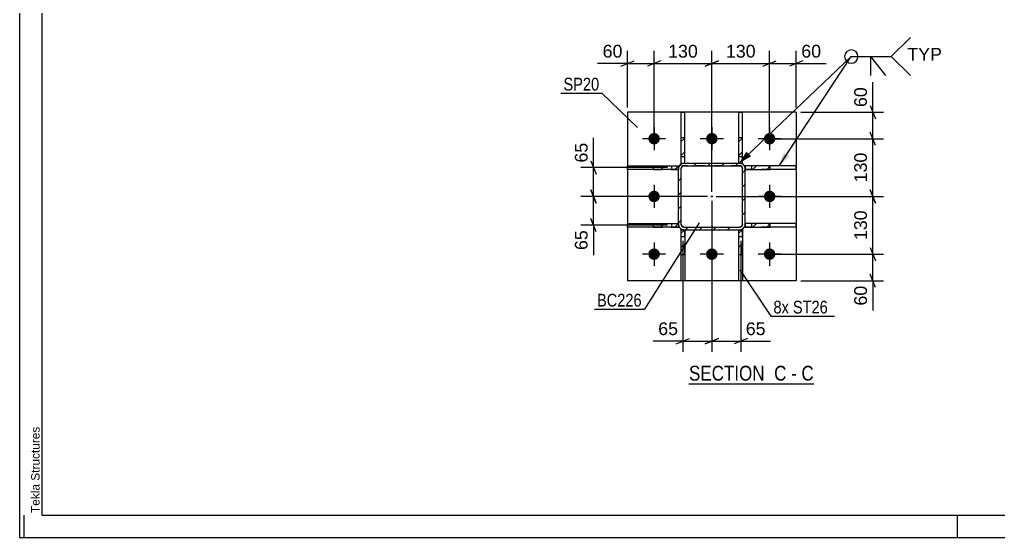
# Model space of a CAD drawing. Header units: millimetres. Extents: x -132 to 709, y -396 to 198.
# Drawn here: x -131.8 to 88.4, y -396.3 to -279.7 of the extents above; entities that cross this region are included whole.
import ezdxf

# ---------------------------------------------------------------- set-up
doc = ezdxf.new("R2010")
doc.units = ezdxf.units.MM
doc.linetypes.add('DXK_LINE_DOT2', pattern=[3.9198, 1.9599, -1.9599])
doc.linetypes.add('DXK_LINE_DOT3', pattern=[5.9187, 2.979, -0.9799, 0.9799, -0.9799])
doc.styles.add('Arial', font='arial.ttf', dxfattribs={"height": 0.2})
doc.styles.add('Arial Narrow', font='ARIALN.TTF', dxfattribs={"height": 0.2})

# ---------------------------------------------------------------- blocks, each defined once
blk = doc.blocks.new('Unknown-203774460-1113')
at = {"color": 5, "linetype": 'Continuous'}
for p, q in [((-131.83, 197.74), (-131.83, -396.26)), ((-126.83, 192.74), (-126.83, -391.26)), ((-130.83, -396.26), (-130.83, -391.26)), ((-126.83, -391.26), (704.17, -391.26)), ((79.17, -396.26), (79.17, -391.26)), ((-131.83, -396.26), (709.17, -396.26))]:
    blk.add_line(p, q, dxfattribs=at)
at = {"color": 174, "linetype": 'Continuous', "style": 'Arial'}
blk.add_text('Tekla Structures', height=1.9102, rotation=90, dxfattribs=at).set_placement((-127.33, -390.76))
blk = doc.blocks.new('Unknown-203774460-16 - 7703')
at = {"color": 6, "linetype": 'Continuous'}
blk.add_line((18.76, -361.7), (46.83, -361.7), dxfattribs=at)
at = {"color": 0, "linetype": 'Continuous'}
blk.add_wipeout([(36.87, -360.95), (36.87, -357.45), (18.76, -357.45), (18.76, -360.95)], dxfattribs=at)
at = {"color": 7, "linetype": 'Continuous', "style": 'Arial Narrow'}
blk.add_text('SECTION ', height=3.34, dxfattribs=at).set_placement((18.76, -360.95))
at = {"color": 0, "linetype": 'Continuous'}
blk.add_wipeout([(40.69, -360.95), (40.69, -357.45), (37.92, -357.45), (37.92, -360.95)], dxfattribs=at)
at = {"color": 7, "linetype": 'Continuous', "style": 'Arial Narrow'}
blk.add_text('C', height=3.34, dxfattribs=at).set_placement((37.92, -360.95))
at = {"color": 0, "linetype": 'Continuous'}
blk.add_wipeout([(43.01, -360.95), (43.01, -357.45), (41.74, -357.45), (41.74, -360.95)], dxfattribs=at)
at = {"color": 7, "linetype": 'Continuous', "style": 'Arial Narrow'}
blk.add_text('-', height=3.34, dxfattribs=at).set_placement((41.74, -360.95))
at = {"color": 0, "linetype": 'Continuous'}
blk.add_wipeout([(46.83, -360.95), (46.83, -357.45), (44.06, -357.45), (44.06, -360.95)], dxfattribs=at)
at = {"color": 7, "linetype": 'Continuous', "style": 'Arial Narrow'}
blk.add_text('C', height=3.34, dxfattribs=at).set_placement((44.06, -360.95))
blk = doc.blocks.new('Part-203774460-7718 - 7703')
at = {"linetype": 'Continuous'}
h = blk.add_hatch(dxfattribs=at)
h.set_pattern_fill('', scale=0.7, style=0, pattern_type=0)
h.set_pattern_definition([(45, (30.81, -306.3246), (-1.57154, 1.57154), [])])
h.paths.add_polyline_path([(30.81, -311.98), (30.81, -306.32), (30.01, -306.32), (30.01, -311.98)])
at = {"color": 2, "linetype": 'Continuous'}
for p, q in [((30.01, -300.48), (30.81, -300.48)), ((30.01, -306.32), (30.01, -300.48)), ((30.81, -306.32), (30.81, -300.48)), ((30.01, -311.98), (30.01, -306.32)), ((30.81, -306.32), (30.01, -306.32)), ((30.81, -311.98), (30.81, -306.32)), ((30.01, -311.98), (30.81, -311.98))]:
    blk.add_line(p, q, dxfattribs=at)
at = {"color": 7, "linetype": 'DXK_LINE_DOT2'}
for p, q in [((30.01, -311.98), (30.01, -306.32)), ((30.81, -311.98), (30.81, -306.32)), ((30.01, -310.48), (30.81, -310.48)), ((30.01, -311.98), (30.81, -311.98))]:
    blk.add_line(p, q, dxfattribs=at)
blk = doc.blocks.new('Bolt-203774460-7785 - 7703')
at = {"linetype": 'Continuous'}
for points in [[(12.21, -306.48, -1), (9.61, -306.48, -1)], [(25.21, -306.48, -1), (22.61, -306.48, -1)], [(38.21, -306.48, -1), (35.61, -306.48, -1)], [(12.21, -319.48, -1), (9.61, -319.48, -1)], [(38.21, -319.48, -1), (35.61, -319.48, -1)], [(12.21, -332.48, -1), (9.61, -332.48, -1)], [(25.21, -332.48, -1), (22.61, -332.48, -1)], [(38.21, -332.48, -1), (35.61, -332.48, -1)]]:
    blk.add_hatch(color=1, dxfattribs=at).paths.add_polyline_path(points)
at = {"color": 1, "linetype": 'Continuous'}
for p, q in [((10.91, -303.88), (10.91, -309.08)), ((23.91, -303.88), (23.91, -309.08)), ((36.91, -303.88), (36.91, -309.08)), ((13.51, -306.48), (8.31, -306.48)), ((26.51, -306.48), (21.31, -306.48)), ((39.51, -306.48), (34.31, -306.48)), ((10.91, -316.88), (10.91, -322.08)), ((36.91, -316.88), (36.91, -322.08)), ((13.51, -319.48), (8.31, -319.48)), ((39.51, -319.48), (34.31, -319.48)), ((10.91, -329.88), (10.91, -335.08)), ((23.91, -329.88), (23.91, -335.08)), ((36.91, -329.88), (36.91, -335.08)), ((13.51, -332.48), (8.31, -332.48)), ((26.51, -332.48), (21.31, -332.48)), ((39.51, -332.48), (34.31, -332.48))]:
    blk.add_line(p, q, dxfattribs=at)
blk = doc.blocks.new('Part-203774460-7713 - 7703')
at = {"linetype": 'Continuous'}
h = blk.add_hatch(dxfattribs=at)
h.set_pattern_fill('', scale=0.7, style=0, pattern_type=0)
h.set_pattern_definition([(45, (17.8106, -306.3246), (-1.57154, 1.57154), [])])
h.paths.add_polyline_path([(17.81, -311.98), (17.81, -306.32), (17.01, -306.32), (17.01, -311.98)])
at = {"color": 2, "linetype": 'Continuous'}
for p, q in [((17.01, -300.48), (17.81, -300.48)), ((17.01, -306.32), (17.01, -300.48)), ((17.81, -306.32), (17.81, -300.48)), ((17.01, -311.98), (17.01, -306.32)), ((17.81, -306.32), (17.01, -306.32)), ((17.81, -311.98), (17.81, -306.32)), ((17.01, -311.98), (17.81, -311.98))]:
    blk.add_line(p, q, dxfattribs=at)
at = {"color": 7, "linetype": 'DXK_LINE_DOT2'}
for p, q in [((17.01, -311.98), (17.01, -306.32)), ((17.81, -311.98), (17.81, -306.32)), ((17.01, -310.48), (17.81, -310.48)), ((17.01, -311.98), (17.81, -311.98))]:
    blk.add_line(p, q, dxfattribs=at)
blk = doc.blocks.new('Part-203774460-7723 - 7703')
at = {"linetype": 'Continuous'}
h = blk.add_hatch(dxfattribs=at)
h.set_pattern_fill('', scale=0.7, style=0, pattern_type=0)
h.set_pattern_definition([(45, (17.8106, -326.9778), (-1.57154, 1.57154), [])])
h.paths.add_polyline_path([(17.81, -332.63), (17.81, -326.98), (17.01, -326.98), (17.01, -332.63)])
at = {"color": 7, "linetype": 'DXK_LINE_DOT2'}
for p, q in [((17.01, -332.63), (17.01, -326.98)), ((17.01, -326.98), (17.81, -326.98)), ((17.81, -332.63), (17.81, -326.98)), ((17.01, -328.48), (17.81, -328.48))]:
    blk.add_line(p, q, dxfattribs=at)
at = {"color": 2, "linetype": 'Continuous'}
for p, q in [((17.01, -332.63), (17.01, -326.98)), ((17.01, -326.98), (17.81, -326.98)), ((17.81, -326.98), (17.81, -332.63)), ((17.01, -338.48), (17.01, -332.63)), ((17.81, -332.63), (17.01, -332.63)), ((17.81, -332.63), (17.81, -338.48)), ((17.81, -338.48), (17.01, -338.48))]:
    blk.add_line(p, q, dxfattribs=at)
blk = doc.blocks.new('Part-203774460-7752 - 7703')
at = {"color": 2, "linetype": 'Continuous'}
for p, q in [((42.91, -300.48), (4.91, -300.48)), ((4.91, -300.48), (4.91, -338.48)), ((42.91, -300.48), (42.91, -338.48)), ((42.91, -338.48), (4.91, -338.48))]:
    blk.add_line(p, q, dxfattribs=at)
blk = doc.blocks.new('Part-203774460-7728 - 7703')
at = {"linetype": 'Continuous'}
h = blk.add_hatch(dxfattribs=at)
h.set_pattern_fill('', scale=0.7, style=0, pattern_type=0)
h.set_pattern_definition([(45, (30.81, -326.9778), (-1.57154, 1.57154), [])])
h.paths.add_polyline_path([(30.81, -332.63), (30.81, -326.98), (30.01, -326.98), (30.01, -332.63)])
at = {"color": 7, "linetype": 'DXK_LINE_DOT2'}
for p, q in [((30.01, -332.63), (30.01, -326.98)), ((30.01, -326.98), (30.81, -326.98)), ((30.81, -332.63), (30.81, -326.98)), ((30.01, -328.48), (30.81, -328.48))]:
    blk.add_line(p, q, dxfattribs=at)
at = {"color": 2, "linetype": 'Continuous'}
for p, q in [((30.01, -332.63), (30.01, -326.98)), ((30.01, -326.98), (30.81, -326.98)), ((30.81, -326.98), (30.81, -332.63)), ((30.01, -338.48), (30.01, -332.63)), ((30.81, -332.63), (30.01, -332.63)), ((30.81, -332.63), (30.81, -338.48)), ((30.81, -338.48), (30.01, -338.48))]:
    blk.add_line(p, q, dxfattribs=at)
blk = doc.blocks.new('Part-203774460-7799 - 7703')
at = {"linetype": 'Continuous'}
h = blk.add_hatch(dxfattribs=at)
h.set_pattern_fill('', scale=0.7, style=0, pattern_type=0)
h.set_pattern_definition([(45, (16.4103, -325.5778), (-1.57154, 1.57154), [])])
h.paths.add_polyline_path([(16.41, -326.38), (16.41, -325.58), (10.76, -325.58), (10.76, -326.38)])
at = {"color": 2, "linetype": 'Continuous'}
for p, q in [((4.91, -325.58), (10.76, -325.58)), ((4.91, -326.38), (4.91, -325.58)), ((10.76, -325.58), (16.41, -325.58)), ((10.76, -326.38), (10.76, -325.58)), ((16.41, -325.58), (16.41, -326.38)), ((10.76, -326.38), (4.91, -326.38)), ((16.41, -326.38), (10.76, -326.38))]:
    blk.add_line(p, q, dxfattribs=at)
at = {"color": 7, "linetype": 'DXK_LINE_DOT2'}
for p, q in [((10.76, -325.58), (16.41, -325.58)), ((14.91, -326.38), (14.91, -325.58)), ((16.41, -325.58), (16.41, -326.38)), ((10.76, -326.38), (16.41, -326.38))]:
    blk.add_line(p, q, dxfattribs=at)
blk = doc.blocks.new('Part-203774460-7804 - 7703')
at = {"linetype": 'Continuous'}
h = blk.add_hatch(dxfattribs=at)
h.set_pattern_fill('', scale=0.7, style=0, pattern_type=0)
h.set_pattern_definition([(45, (16.4103, -312.5778), (-1.57154, 1.57154), [])])
h.paths.add_polyline_path([(16.41, -313.38), (16.41, -312.58), (10.76, -312.58), (10.76, -313.38)])
at = {"color": 2, "linetype": 'Continuous'}
for p, q in [((4.91, -312.58), (10.76, -312.58)), ((4.91, -313.38), (4.91, -312.58)), ((10.76, -312.58), (16.41, -312.58)), ((10.76, -313.38), (10.76, -312.58)), ((16.41, -312.58), (16.41, -313.38)), ((10.76, -313.38), (4.91, -313.38)), ((16.41, -313.38), (10.76, -313.38))]:
    blk.add_line(p, q, dxfattribs=at)
at = {"color": 7, "linetype": 'DXK_LINE_DOT2'}
for p, q in [((10.76, -312.58), (16.41, -312.58)), ((14.91, -313.38), (14.91, -312.58)), ((16.41, -312.58), (16.41, -313.38)), ((10.76, -313.38), (16.41, -313.38))]:
    blk.add_line(p, q, dxfattribs=at)
blk = doc.blocks.new('Part-203774460-7809 - 7703')
at = {"linetype": 'Continuous'}
h = blk.add_hatch(dxfattribs=at)
h.set_pattern_fill('', scale=0.7, style=0, pattern_type=0)
h.set_pattern_definition([(45, (37.0637, -325.5778), (-1.57154, 1.57154), [])])
h.paths.add_polyline_path([(37.06, -326.38), (37.06, -325.58), (31.41, -325.58), (31.41, -326.38)])
at = {"color": 7, "linetype": 'DXK_LINE_DOT2'}
for p, q in [((37.06, -325.58), (31.41, -325.58)), ((31.41, -325.58), (31.41, -326.38)), ((32.91, -326.38), (32.91, -325.58)), ((37.06, -326.38), (31.41, -326.38))]:
    blk.add_line(p, q, dxfattribs=at)
at = {"color": 2, "linetype": 'Continuous'}
for p, q in [((37.06, -325.58), (31.41, -325.58)), ((31.41, -325.58), (31.41, -326.38)), ((42.91, -325.58), (37.06, -325.58)), ((37.06, -326.38), (37.06, -325.58)), ((42.91, -326.38), (42.91, -325.58)), ((31.41, -326.38), (37.06, -326.38)), ((42.91, -326.38), (37.06, -326.38))]:
    blk.add_line(p, q, dxfattribs=at)
blk = doc.blocks.new('Part-203774460-7814 - 7703')
at = {"linetype": 'Continuous'}
h = blk.add_hatch(dxfattribs=at)
h.set_pattern_fill('', scale=0.7, style=0, pattern_type=0)
h.set_pattern_definition([(45, (37.0637, -312.5778), (-1.57154, 1.57154), [])])
h.paths.add_polyline_path([(37.06, -313.38), (37.06, -312.58), (31.41, -312.58), (31.41, -313.38)])
at = {"color": 7, "linetype": 'DXK_LINE_DOT2'}
for p, q in [((37.06, -312.58), (31.41, -312.58)), ((31.41, -312.58), (31.41, -313.38)), ((32.91, -313.38), (32.91, -312.58)), ((37.06, -313.38), (31.41, -313.38))]:
    blk.add_line(p, q, dxfattribs=at)
at = {"color": 2, "linetype": 'Continuous'}
for p, q in [((37.06, -312.58), (31.41, -312.58)), ((31.41, -312.58), (31.41, -313.38)), ((42.91, -312.58), (37.06, -312.58)), ((37.06, -313.38), (37.06, -312.58)), ((42.91, -313.38), (42.91, -312.58)), ((31.41, -313.38), (37.06, -313.38)), ((42.91, -313.38), (37.06, -313.38))]:
    blk.add_line(p, q, dxfattribs=at)
blk = doc.blocks.new('Part-203774460-7831 - 7703')
at = {"linetype": 'Continuous'}
h = blk.add_hatch(dxfattribs=at)
h.set_pattern_fill('', scale=0.7, style=0, pattern_type=0)
h.set_pattern_definition([(45, (30.6691, -326.8864), (-1.57154, 1.57154), [])])
h.paths.add_polyline_path([(30.21, -326.98), (30.67, -326.89), (31.06, -326.63), (31.32, -326.24), (31.41, -325.78), (31.41, -313.18), (31.32, -312.72), (31.06, -312.33), (30.67, -312.07), (30.21, -311.98), (17.61, -311.98), (17.15, -312.07), (16.76, -312.33), (16.5, -312.72), (16.41, -313.18), (16.41, -325.78), (16.5, -326.24), (16.76, -326.63), (17.15, -326.89), (17.61, -326.98)])
h.paths.add_polyline_path([(17.61, -326.38), (17.38, -326.33), (17.19, -326.2), (17.06, -326.01), (17.01, -325.78), (17.01, -313.18), (17.06, -312.95), (17.19, -312.75), (17.38, -312.62), (17.61, -312.58), (30.21, -312.58), (30.44, -312.62), (30.63, -312.75), (30.76, -312.95), (30.81, -313.18), (30.81, -325.78), (30.76, -326.01), (30.63, -326.2), (30.44, -326.33), (30.21, -326.38)])
blk.add_hatch(color=246, dxfattribs=at).paths.add_polyline_path([(23.91, -319.58, -1), (23.91, -319.38, -1)])
at = {"color": 7, "linetype": 'DXK_LINE_DOT2'}
for p, q in [((17.15, -312.07), (17.61, -311.98)), ((17.38, -312.62), (17.19, -312.75)), ((17.61, -312.58), (17.38, -312.62)), ((17.61, -311.98), (30.21, -311.98)), ((30.21, -312.58), (17.61, -312.58)), ((30.21, -311.98), (30.67, -312.07)), ((30.44, -312.62), (30.21, -312.58)), ((30.63, -312.75), (30.44, -312.62)), ((16.41, -313.18), (16.5, -312.72)), ((16.41, -325.78), (16.41, -313.18)), ((17.06, -312.95), (17.01, -313.18)), ((17.01, -325.78), (17.01, -313.18)), ((17.19, -312.75), (17.06, -312.95)), ((30.76, -312.95), (30.63, -312.75)), ((30.81, -313.18), (30.76, -312.95)), ((30.81, -325.78), (30.81, -313.18)), ((31.32, -312.72), (31.41, -313.18)), ((31.41, -325.78), (31.41, -313.18)), ((16.5, -326.24), (16.41, -325.78)), ((17.01, -325.78), (17.06, -326.01)), ((30.76, -326.01), (30.81, -325.78)), ((31.41, -325.78), (31.32, -326.24)), ((17.06, -326.01), (17.19, -326.2)), ((17.61, -326.98), (17.15, -326.89)), ((17.19, -326.2), (17.38, -326.33)), ((17.38, -326.33), (17.61, -326.38)), ((17.61, -326.38), (30.21, -326.38)), ((17.61, -326.98), (30.21, -326.98)), ((30.21, -326.38), (30.44, -326.33)), ((30.67, -326.89), (30.21, -326.98)), ((30.44, -326.33), (30.63, -326.2)), ((30.63, -326.2), (30.76, -326.01))]:
    blk.add_line(p, q, dxfattribs=at)
at = {"color": 2, "linetype": 'Continuous'}
for p, q in [((17.61, -311.98), (17.15, -312.07)), ((17.19, -312.75), (17.38, -312.62)), ((17.38, -312.62), (17.61, -312.58)), ((17.61, -311.98), (30.21, -311.98)), ((17.61, -312.58), (30.21, -312.58)), ((30.67, -312.07), (30.21, -311.98)), ((30.21, -312.58), (30.44, -312.62)), ((30.44, -312.62), (30.63, -312.75)), ((16.5, -312.72), (16.41, -313.18)), ((16.41, -325.78), (16.41, -313.18)), ((17.01, -313.18), (17.06, -312.95)), ((17.01, -325.78), (17.01, -313.18)), ((17.06, -312.95), (17.19, -312.75)), ((30.63, -312.75), (30.76, -312.95)), ((30.76, -312.95), (30.81, -313.18)), ((30.81, -325.78), (30.81, -313.18)), ((31.41, -313.18), (31.32, -312.72)), ((31.41, -325.78), (31.41, -313.18)), ((16.41, -325.78), (16.5, -326.24)), ((17.06, -326.01), (17.01, -325.78)), ((30.81, -325.78), (30.76, -326.01)), ((31.32, -326.24), (31.41, -325.78)), ((17.19, -326.2), (17.06, -326.01)), ((17.15, -326.89), (17.61, -326.98)), ((17.38, -326.33), (17.19, -326.2)), ((17.61, -326.38), (17.38, -326.33)), ((17.61, -326.38), (30.21, -326.38)), ((17.61, -326.98), (30.21, -326.98)), ((30.44, -326.33), (30.21, -326.38)), ((30.21, -326.98), (30.67, -326.89)), ((30.63, -326.2), (30.44, -326.33)), ((30.76, -326.01), (30.63, -326.2))]:
    blk.add_line(p, q, dxfattribs=at)
at = {"color": 7, "linetype": 'DXK_LINE_DOT3'}
blk.add_line((23.91, -319.48), (23.91, -319.48), dxfattribs=at)
at = {"color": 246, "linetype": 'DXK_LINE_DOT2'}
blk.add_line((23.91, -319.48), (23.91, -319.48), dxfattribs=at)
at = {"color": 246, "linetype": 'Continuous'}
blk.add_circle((23.91, -319.48), 0.1, dxfattribs=at)
at = {"color": 7, "linetype": 'DXK_LINE_DOT2'}
for centre, start, end in [((17.61, -313.18), 112.5, 157.5), ((30.21, -313.18), 22.5, 67.5), ((17.61, -325.78), 202.5, 247.5), ((30.21, -325.78), 292.5, 337.5)]:
    blk.add_arc(centre, 1.2, start, end, dxfattribs=at)
at = {"color": 2, "linetype": 'Continuous'}
for centre, start, end in [((17.61, -313.18), 112.5, 157.5), ((30.21, -313.18), 22.5, 67.5), ((17.61, -325.78), 202.5, 247.5), ((30.21, -325.78), 292.5, 337.5)]:
    blk.add_arc(centre, 1.2, start, end, dxfattribs=at)
blk = doc.blocks.new('StraightDimension-203774460-24664 - 7703')
at = {"color": 7, "linetype": 'Continuous'}
for p, q in [((-3.29, -311.48), (-2.09, -314.48)), ((13.91, -312.98), (-5.54, -312.98)), ((-2.69, -319.48), (-2.69, -312.98)), ((-2.09, -320.98), (-3.29, -317.98)), ((22.91, -319.48), (-5.54, -319.48))]:
    blk.add_line(p, q, dxfattribs=at)
at = {"color": 0}
blk.add_wipeout([(-3.44, -306.81), (-7.64, -306.81), (-7.64, -312.45), (-3.44, -312.45)], dxfattribs=at)
at = {"color": 7, "linetype": 'Continuous'}
blk.add_line((-2.69, -312.98), (-2.69, -306.28), dxfattribs=at)
blk.add_line((-2.69, -312.98), (-2.69, -306.28), dxfattribs=at)
at = {"color": 3, "style": 'Arial'}
blk.add_text('65', height=2.865, rotation=90.0002, dxfattribs=at).set_placement((-4.04, -311.85))
blk = doc.blocks.new('StraightDimension-203774460-24665 - 7703')
at = {"color": 7, "linetype": 'Continuous'}
for p, q in [((-3.29, -317.98), (-2.09, -320.98)), ((22.91, -319.48), (-5.54, -319.48)), ((-2.69, -325.98), (-2.69, -319.48)), ((-2.09, -327.48), (-3.29, -324.48)), ((13.91, -325.98), (-5.54, -325.98))]:
    blk.add_line(p, q, dxfattribs=at)
at = {"color": 0}
blk.add_wipeout([(-3.44, -326.5), (-7.64, -326.5), (-7.64, -332.15), (-3.44, -332.15)], dxfattribs=at)
at = {"color": 7, "linetype": 'Continuous'}
blk.add_line((-2.69, -325.98), (-2.69, -332.68), dxfattribs=at)
blk.add_line((-2.69, -325.98), (-2.69, -332.68), dxfattribs=at)
at = {"color": 3, "style": 'Arial'}
blk.add_text('65', height=2.865, rotation=90.0002, dxfattribs=at).set_placement((-4.04, -331.55))
blk = doc.blocks.new('StraightDimension-203774460-8023 - 7703')
at = {"color": 7, "linetype": 'Continuous'}
for p, q in [((23.91, -318.48), (23.91, -286.71)), ((36.91, -305.48), (36.91, -286.71)), ((25.41, -288.96), (22.41, -290.16)), ((23.91, -289.56), (36.91, -289.56)), ((35.41, -290.16), (38.41, -288.96))]:
    blk.add_line(p, q, dxfattribs=at)
at = {"color": 0}
blk.add_wipeout([(34.35, -288.81), (34.35, -284.61), (26.47, -284.61), (26.47, -288.81)], dxfattribs=at)
at = {"color": 3, "style": 'Arial'}
blk.add_text('130', height=2.865, dxfattribs=at).set_placement((27.07, -288.21))
blk = doc.blocks.new('StraightDimension-203774460-24706 - 7703')
at = {"color": 7, "linetype": 'Continuous'}
for p, q in [((23.91, -320.48), (23.91, -354.45)), ((30.41, -329.48), (30.41, -354.45)), ((22.41, -352.65), (25.41, -351.45)), ((23.91, -352.05), (30.41, -352.05)), ((31.91, -351.45), (28.91, -352.65))]:
    blk.add_line(p, q, dxfattribs=at)
at = {"color": 0}
blk.add_wipeout([(36.58, -351.3), (36.58, -347.1), (30.94, -347.1), (30.94, -351.3)], dxfattribs=at)
at = {"color": 7, "linetype": 'Continuous'}
blk.add_line((30.41, -352.05), (37.11, -352.05), dxfattribs=at)
blk.add_line((30.41, -352.05), (37.11, -352.05), dxfattribs=at)
at = {"color": 3, "style": 'Arial'}
blk.add_text('65', height=2.865, dxfattribs=at).set_placement((31.54, -350.7))
blk = doc.blocks.new('StraightDimension-203774460-24707 - 7703')
at = {"color": 7, "linetype": 'Continuous'}
for p, q in [((23.91, -320.48), (23.91, -354.45)), ((17.41, -329.48), (17.41, -354.45)), ((15.91, -352.65), (18.91, -351.45)), ((17.41, -352.05), (23.91, -352.05)), ((25.41, -351.45), (22.41, -352.65))]:
    blk.add_line(p, q, dxfattribs=at)
at = {"color": 0}
blk.add_wipeout([(16.89, -351.3), (16.89, -347.1), (11.24, -347.1), (11.24, -351.3)], dxfattribs=at)
at = {"color": 7, "linetype": 'Continuous'}
blk.add_line((17.41, -352.05), (10.71, -352.05), dxfattribs=at)
blk.add_line((17.41, -352.05), (10.71, -352.05), dxfattribs=at)
at = {"color": 3, "style": 'Arial'}
blk.add_text('65', height=2.865, dxfattribs=at).set_placement((11.84, -350.7))
blk = doc.blocks.new('StraightDimension-203774460-8013 - 7703')
at = {"color": 7, "linetype": 'Continuous'}
for p, q in [((36.91, -305.48), (36.91, -286.71)), ((42.91, -299.48), (42.91, -286.71)), ((35.41, -290.16), (38.41, -288.96)), ((36.91, -289.56), (42.91, -289.56)), ((44.41, -288.96), (41.41, -290.16))]:
    blk.add_line(p, q, dxfattribs=at)
at = {"color": 0}
blk.add_wipeout([(49.08, -288.81), (49.08, -284.61), (43.43, -284.61), (43.43, -288.81)], dxfattribs=at)
at = {"color": 7, "linetype": 'Continuous'}
blk.add_line((42.91, -289.56), (49.61, -289.56), dxfattribs=at)
blk.add_line((42.91, -289.56), (49.61, -289.56), dxfattribs=at)
at = {"color": 3, "style": 'Arial'}
blk.add_text('60', height=2.865, dxfattribs=at).set_placement((44.03, -288.21))
blk = doc.blocks.new('StraightDimension-203774460-7986 - 7703')
at = {"color": 7, "linetype": 'Continuous'}
for p, q in [((4.91, -299.48), (4.91, -286.71)), ((10.91, -305.48), (10.91, -286.71)), ((3.41, -290.16), (6.41, -288.96)), ((4.91, -289.56), (10.91, -289.56)), ((12.41, -288.96), (9.41, -290.16))]:
    blk.add_line(p, q, dxfattribs=at)
at = {"color": 0}
blk.add_wipeout([(4.38, -288.81), (4.38, -284.61), (-1.26, -284.61), (-1.26, -288.81)], dxfattribs=at)
at = {"color": 7, "linetype": 'Continuous'}
blk.add_line((4.91, -289.56), (-1.79, -289.56), dxfattribs=at)
blk.add_line((4.91, -289.56), (-1.79, -289.56), dxfattribs=at)
at = {"color": 3, "style": 'Arial'}
blk.add_text('60', height=2.865, dxfattribs=at).set_placement((-0.66, -288.21))
blk = doc.blocks.new('StraightDimension-203774460-7975 - 7703')
at = {"color": 7, "linetype": 'Continuous'}
for p, q in [((59.55, -298.98), (60.75, -301.98)), ((43.91, -300.48), (62.55, -300.48)), ((60.15, -306.48), (60.15, -300.48)), ((60.75, -307.98), (59.55, -304.98)), ((37.91, -306.48), (62.55, -306.48))]:
    blk.add_line(p, q, dxfattribs=at)
at = {"color": 0}
blk.add_wipeout([(59.4, -294.31), (55.2, -294.31), (55.2, -299.95), (59.4, -299.95)], dxfattribs=at)
at = {"color": 7, "linetype": 'Continuous'}
blk.add_line((60.15, -300.48), (60.15, -293.78), dxfattribs=at)
blk.add_line((60.15, -300.48), (60.15, -293.78), dxfattribs=at)
at = {"color": 3, "style": 'Arial'}
blk.add_text('60', height=2.865, rotation=90.0002, dxfattribs=at).set_placement((58.8, -299.35))
blk = doc.blocks.new('StraightDimension-203774460-7941 - 7703')
at = {"color": 7, "linetype": 'Continuous'}
for p, q in [((60.75, -320.98), (59.55, -317.98)), ((24.91, -319.48), (62.55, -319.48)), ((60.15, -332.48), (60.15, -319.48)), ((37.91, -332.48), (62.55, -332.48)), ((59.55, -330.98), (60.75, -333.98))]:
    blk.add_line(p, q, dxfattribs=at)
at = {"color": 0}
blk.add_wipeout([(59.4, -322.04), (55.2, -322.04), (55.2, -329.91), (59.4, -329.91)], dxfattribs=at)
at = {"color": 3, "style": 'Arial'}
blk.add_text('130', height=2.865, rotation=90.0002, dxfattribs=at).set_placement((58.8, -329.31))
blk = doc.blocks.new('StraightDimension-203774460-7996 - 7703')
at = {"color": 7, "linetype": 'Continuous'}
for p, q in [((10.91, -305.48), (10.91, -286.71)), ((23.91, -318.48), (23.91, -286.71)), ((12.41, -288.96), (9.41, -290.16)), ((10.91, -289.56), (23.91, -289.56)), ((22.41, -290.16), (25.41, -288.96))]:
    blk.add_line(p, q, dxfattribs=at)
at = {"color": 0}
blk.add_wipeout([(21.35, -288.81), (21.35, -284.61), (13.47, -284.61), (13.47, -288.81)], dxfattribs=at)
at = {"color": 3, "style": 'Arial'}
blk.add_text('130', height=2.865, dxfattribs=at).set_placement((14.07, -288.21))
blk = doc.blocks.new('StraightDimension-203774460-7931 - 7703')
at = {"color": 7, "linetype": 'Continuous'}
for p, q in [((37.91, -332.48), (62.55, -332.48)), ((59.55, -330.98), (60.75, -333.98)), ((60.15, -338.48), (60.15, -332.48)), ((43.91, -338.48), (62.55, -338.48)), ((60.75, -339.98), (59.55, -336.98))]:
    blk.add_line(p, q, dxfattribs=at)
at = {"color": 0}
blk.add_wipeout([(59.4, -339), (55.2, -339), (55.2, -344.65), (59.4, -344.65)], dxfattribs=at)
at = {"color": 7, "linetype": 'Continuous'}
blk.add_line((60.15, -338.48), (60.15, -345.18), dxfattribs=at)
blk.add_line((60.15, -338.48), (60.15, -345.18), dxfattribs=at)
at = {"color": 3, "style": 'Arial'}
blk.add_text('60', height=2.865, rotation=90.0002, dxfattribs=at).set_placement((58.8, -344.05))
blk = doc.blocks.new('StraightDimension-203774460-7958 - 7703')
at = {"color": 7, "linetype": 'Continuous'}
for p, q in [((60.75, -307.98), (59.55, -304.98)), ((37.91, -306.48), (62.55, -306.48)), ((60.15, -319.48), (60.15, -306.48)), ((59.55, -317.98), (60.75, -320.98)), ((24.91, -319.48), (62.55, -319.48))]:
    blk.add_line(p, q, dxfattribs=at)
at = {"color": 0}
blk.add_wipeout([(59.4, -309.04), (55.2, -309.04), (55.2, -316.91), (59.4, -316.91)], dxfattribs=at)
at = {"color": 3, "style": 'Arial'}
blk.add_text('130', height=2.865, rotation=90.0002, dxfattribs=at).set_placement((58.8, -316.31))
blk = doc.blocks.new('Mark-203774460-7748 - 7703')
at = {"color": 0}
blk.add_wipeout([(-1.43, -295.63), (-1.43, -292.63), (-9.47, -292.63), (-9.47, -295.63)], dxfattribs=at)
blk.add_wipeout([(-1.43, -295.63), (-1.43, -292.63), (-9.47, -292.63), (-9.47, -295.63)], dxfattribs=at)
at = {"color": 30, "linetype": 'Continuous'}
for p in [(-10.07, -296.23), (7.21, -303.98)]:
    blk.add_line(p, (-0.83, -296.23), dxfattribs=at)
at = {"color": 3, "style": 'Arial Narrow'}
blk.add_text('SP20', height=2.863, dxfattribs=at).set_placement((-9.47, -295.63))
blk = doc.blocks.new('Mark-203774460-7827 - 7703')
at = {"color": 0}
blk.add_wipeout([(8.12, -344.27), (8.12, -341.27), (-1.93, -341.27), (-1.93, -344.27)], dxfattribs=at)
blk.add_wipeout([(8.12, -344.27), (8.12, -341.27), (-1.93, -341.27), (-1.93, -344.27)], dxfattribs=at)
at = {"color": 30, "linetype": 'Continuous'}
for p in [(21.06, -325.41), (-2.53, -344.87)]:
    blk.add_line(p, (8.72, -344.87), dxfattribs=at)
at = {"color": 3, "style": 'Arial Narrow'}
blk.add_text('BC226', height=2.863, dxfattribs=at).set_placement((-1.93, -344.27))
blk = doc.blocks.new('MarkSet-203774460-8075 - 7703')
at = {"color": 0}
blk.add_wipeout([(41.24, -345.83), (41.24, -342.83), (37.77, -342.83), (37.77, -345.83)], dxfattribs=at)
blk.add_wipeout([(41.24, -345.83), (41.24, -342.83), (37.77, -342.83), (37.77, -345.83)], dxfattribs=at)
at = {"color": 30, "linetype": 'Continuous'}
blk.add_line((30.21, -336.01), (37.17, -346.43), dxfattribs=at)
at = {"color": 0}
blk.add_wipeout([(50, -345.83), (50, -342.83), (42.14, -342.83), (42.14, -345.83)], dxfattribs=at)
blk.add_wipeout([(50, -345.83), (50, -342.83), (42.14, -342.83), (42.14, -345.83)], dxfattribs=at)
at = {"color": 30, "linetype": 'Continuous'}
blk.add_line((37.17, -346.43), (51.5, -346.43), dxfattribs=at)
at = {"color": 3, "style": 'Arial Narrow'}
for s, p in [('8x', (37.77, -345.83)), ('ST26', (42.14, -345.83))]:
    blk.add_text(s, height=2.863, dxfattribs=at).set_placement(p)
blk = doc.blocks.new('WeldMark-203774460-24998 - 7703')
at = {"linetype": 'Continuous'}
for points in [[(32.74, -310.45), (30.05, -311.98), (31.7, -309.37)], [(41.31, -310.49), (39.03, -312.58), (40.06, -309.66)]]:
    blk.add_hatch(color=30, dxfattribs=at).paths.add_polyline_path(points)
at = {"color": 30, "linetype": 'Continuous'}
for p, q in [((30.05, -311.98), (55.28, -287.99)), ((39.03, -312.58), (55.28, -287.99)), ((55.28, -287.99), (64.28, -287.99))]:
    blk.add_line(p, q, dxfattribs=at)
at = {"color": 3, "linetype": 'Continuous'}
for q in [(63, -292.28), (59.57, -292.28)]:
    blk.add_line((59.57, -287.99), q, dxfattribs=at)
for start, end in [(90, 270), (270, 90)]:
    blk.add_arc((55.28, -287.99), 1.5, start, end, dxfattribs=at)
at = {"color": 0, "linetype": 'Continuous'}
blk.add_wipeout([(75.66, -288.89), (75.66, -285.89), (67.88, -285.89), (67.88, -288.89)], dxfattribs=at)
blk.add_wipeout([(75.66, -288.89), (75.66, -285.89), (67.88, -285.89), (67.88, -288.89)], dxfattribs=at)
at = {"color": 3, "linetype": 'Continuous'}
for q in [(68.57, -283.71), (68.57, -292.28)]:
    blk.add_line((64.28, -287.99), q, dxfattribs=at)
at = {"color": 3, "linetype": 'Continuous', "style": 'Arial'}
blk.add_text('TYP', height=2.865, dxfattribs=at).set_placement((67.88, -288.89))

msp = doc.modelspace()

# ---------------------------------------------------------------- block references
for name in ['Unknown-203774460-1113', 'Part-203774460-7752 - 7703', 'Part-203774460-7713 - 7703', 'Part-203774460-7718 - 7703', 'Bolt-203774460-7785 - 7703', 'Part-203774460-7804 - 7703', 'Part-203774460-7831 - 7703', 'Part-203774460-7814 - 7703', 'Part-203774460-7799 - 7703', 'Part-203774460-7809 - 7703', 'Part-203774460-7723 - 7703', 'Part-203774460-7728 - 7703']:
    msp.add_blockref(name, (0, 0))

# ---------------------------------------------------------------- next in the draw order: block references
for name in ['StraightDimension-203774460-24664 - 7703', 'Unknown-203774460-16 - 7703']:
    msp.add_blockref(name, (0, 0))

# ---------------------------------------------------------------- next in the draw order: block references
for name in ['StraightDimension-203774460-7986 - 7703', 'StraightDimension-203774460-24665 - 7703']:
    msp.add_blockref(name, (0, 0))

# ---------------------------------------------------------------- next in the draw order: block references
for name in ['StraightDimension-203774460-8023 - 7703', 'Mark-203774460-7748 - 7703', 'StraightDimension-203774460-24706 - 7703']:
    msp.add_blockref(name, (0, 0))

# ---------------------------------------------------------------- next in the draw order: block references
for name in ['StraightDimension-203774460-8013 - 7703', 'StraightDimension-203774460-24707 - 7703']:
    msp.add_blockref(name, (0, 0))

# ---------------------------------------------------------------- next in the draw order: block references
for name in ['StraightDimension-203774460-7975 - 7703', 'StraightDimension-203774460-7941 - 7703', 'Mark-203774460-7827 - 7703']:
    msp.add_blockref(name, (0, 0))

# ---------------------------------------------------------------- next in the draw order: block references
for name in ['StraightDimension-203774460-7996 - 7703', 'StraightDimension-203774460-7931 - 7703']:
    msp.add_blockref(name, (0, 0))

# ---------------------------------------------------------------- next in the draw order: block references
for name in ['StraightDimension-203774460-7958 - 7703', 'MarkSet-203774460-8075 - 7703']:
    msp.add_blockref(name, (0, 0))

# ---------------------------------------------------------------- next in the draw order: block references
msp.add_blockref('WeldMark-203774460-24998 - 7703', (0, 0))

doc.saveas('drawing.dxf')
